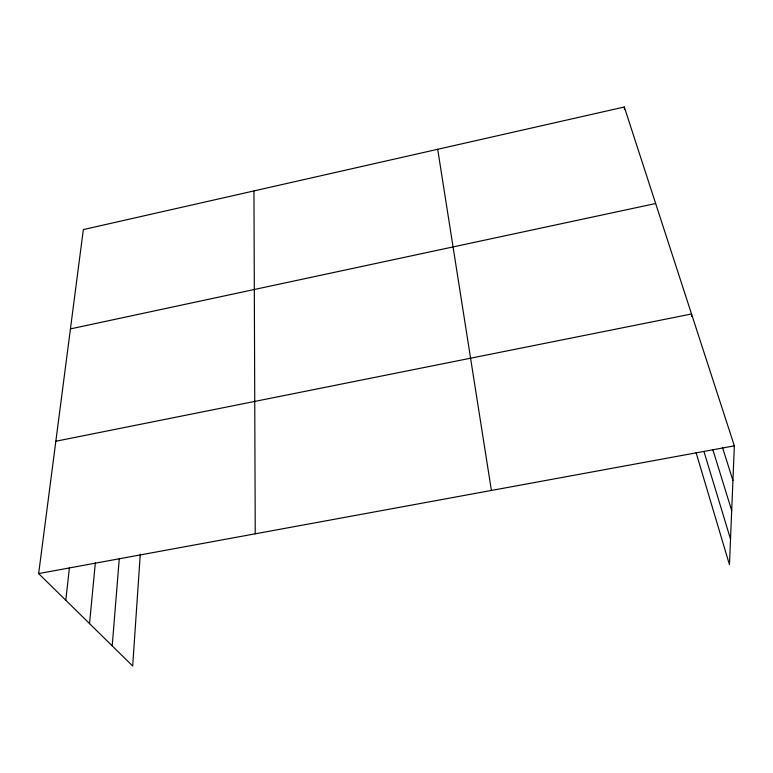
<?xml version="1.0" encoding="UTF-8"?>
<svg xmlns="http://www.w3.org/2000/svg" width="773" height="773" viewBox="0 0 773 773"><rect width="100%" height="100%" fill="white"/><g stroke="black" fill="none" stroke-linecap="round" stroke-linejoin="round"><path stroke-width="1.16" d="M140.28 554.164L132.676 665.997L38.65 573.585L83.339 229.581L624.304 107.003L734.35 445.837L729.47 564.725L696.096 452.659M112.211 645.89L119.264 558.744M89.533 623.598L95.359 562.696M65.802 600.273L69.396 567.913M70.44 328.892L655.649 203.521M55.84 441.248L691.526 313.983L691.555 316.37M38.65 573.585L734.35 445.837M722.436 447.316L732.93 480.468M712.87 449.751L731.693 510.557M703.961 451.519L730.524 539.11M437.692 149.286L491.396 490.449M624.304 107.003L624.468 109.36M253.95 190.921L255.245 533.814"/></g></svg>
